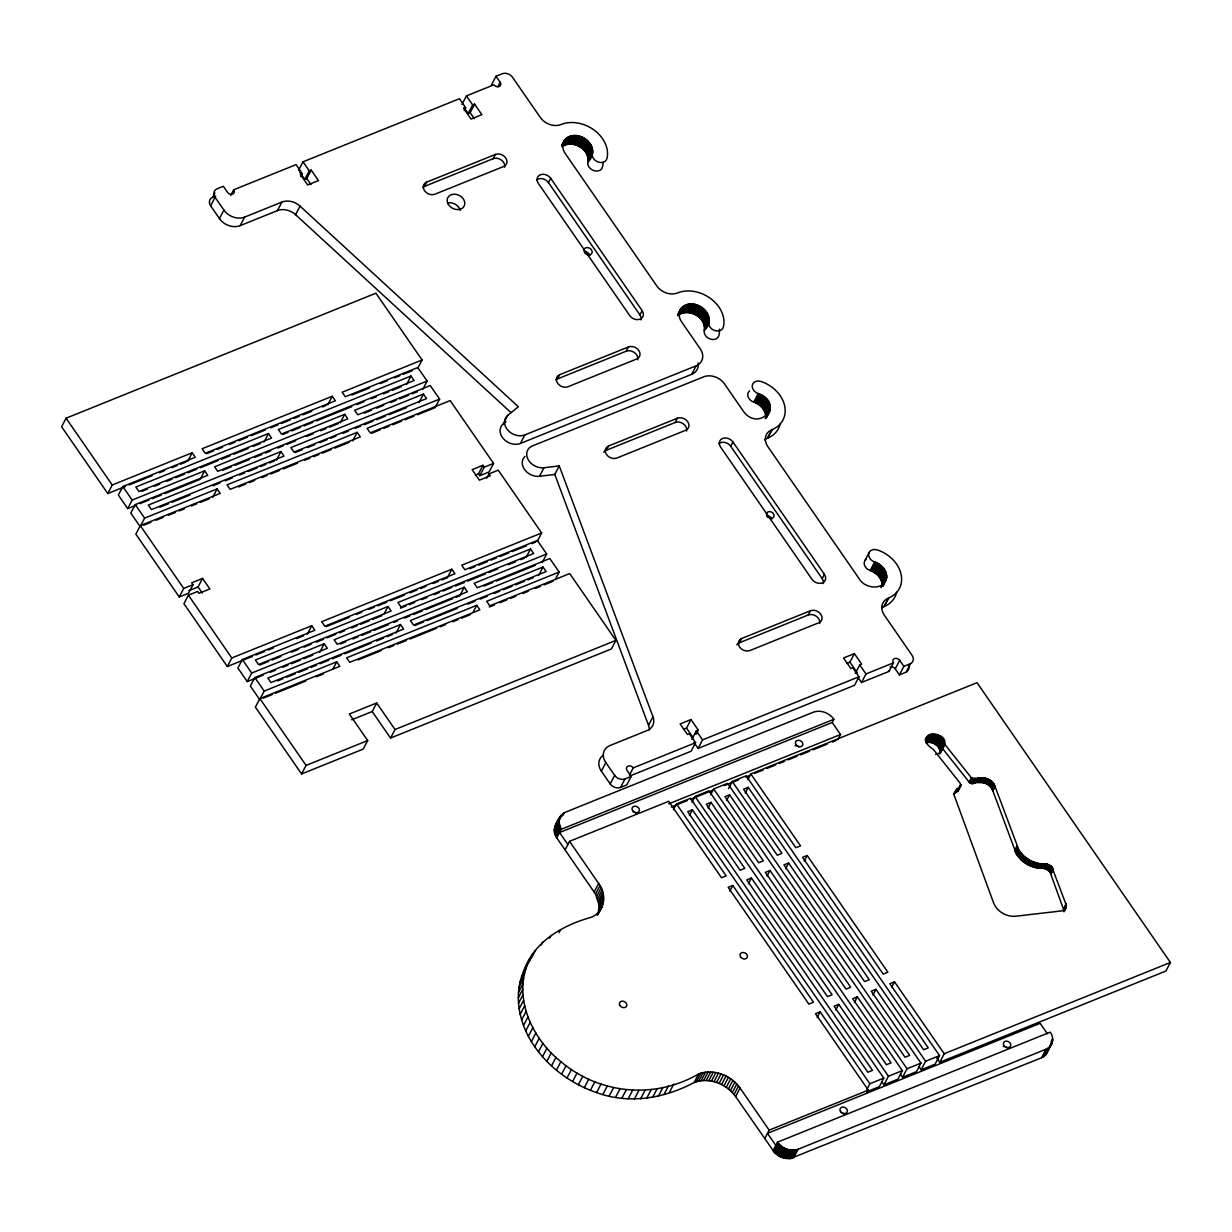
<?xml version="1.0" encoding="UTF-8"?>
<svg xmlns="http://www.w3.org/2000/svg" width="1232" height="1232" viewBox="0 0 1232 1232"><rect width="100%" height="100%" fill="white"/><g stroke="black" fill="none" stroke-linecap="round" stroke-linejoin="round"><path stroke-width="1.5" d="M944.528 743.989L971.447 777.9C978.993 779.502 991.575 775.113 995.117 786.632L1019.049 850.434L1023.623 855.917L1030.568 860.752L1037.544 863.309L1047.616 864.387L1051.897 867.066L1066.311 905.12L1065.511 908.8L1062.153 910.848L1015.892 916.208C1006.667 917.178 996.934 911.603 993.577 902.871L954.939 797.366C951.058 790.497 962.608 788.572 960.159 783.229L933.456 749.549C905.797 730.792 960.821 727.681 940.062 752.521L942.295 748.255L969.214 782.166C976.76 783.768 989.342 779.379 992.884 790.898L1016.308 853.853L1021.39 860.182L1028.335 865.018L1035.311 867.574L1045.383 868.668L1049.849 871.548L1064.125 910.972M765.765 417.417C766.088 410.256 760.19 404.25 753.753 402.094A7.792 6.114 27.6 0 1 749.564 390.914M696.034 734.349L698.267 730.083L690.983 719.55L680.141 723.923L687.41 734.457L689.35 733.671L695.587 742.696L633.248 767.875A3.896 3.065 27.6 0 0 628.074 766.119A3.896 3.065 27.6 0 0 627.042 770.37L631.215 776.391L626.749 784.923L620.543 787.433A7.792 6.129 27.6 0 1 610.194 783.922L601.355 771.124L605.821 762.593A15.585 12.243 27.6 0 1 609.902 745.56L647.17 730.514A15.585 12.243 27.6 0 0 652.975 716.762L559.251 465.896L543.974 467.744A13.629 10.718 27.6 0 1 528.051 459.413A13.629 10.718 27.6 0 1 532.47 445.907L703.734 376.807A15.585 12.243 27.6 0 1 724.447 383.845L742.988 410.687C758.435 433.125 786.078 403.803 758.219 393.562A7.792 6.114 27.6 0 1 752.336 385.046A7.792 6.114 27.6 0 1 761.099 381.52L762.7 382.089A31.154 24.486 27.6 0 1 784.722 406.144A31.154 24.486 27.6 0 1 772.218 429.568L767.505 438.207A15.585 12.243 27.6 0 0 764.579 439.901M866.004 559.359A7.792 6.114 27.6 0 0 870.177 570.539C876.63 572.695 882.528 578.701 882.204 585.862L886.67 577.315C886.994 570.17 881.096 564.148 874.643 562.008A7.792 6.114 27.6 0 1 868.76 553.507A7.792 6.114 27.6 0 1 877.523 549.965L879.124 550.55A31.154 24.486 27.6 0 1 901.162 574.605A31.154 24.486 27.6 0 1 888.657 598.013L883.929 606.652A15.585 12.243 27.6 0 0 881.912 607.699M1048.216 1048.494L1046.076 1054.484L1041.61 1057.734L790.236 1158.634L781.273 1157.279L774.651 1152.721L735.596 1096.557C726.68 1083.867 709.031 1076.876 694.17 1082.497C664.464 1098.374 628.736 1104.611 596.581 1092.568C570.016 1083.467 546.146 1065.649 531.392 1041.594C518.749 1021.159 513.744 994.671 523.384 972.017C533.287 942.264 561.823 925.525 590.498 917.517C604.45 912.82 607.453 894.201 598.644 883.452L569.538 841.333L668.699 801.324L721.505 877.738L726.156 875.86L676.46 803.957L690.413 798.336L740.109 870.239L744.744 868.36L695.048 796.457L709.001 790.836L758.696 862.739L763.347 860.86L713.651 788.957L727.588 783.336L777.284 855.239L781.935 853.36L732.239 781.458L746.176 775.837L795.872 847.739L800.523 845.86L750.827 773.958L977.022 682.697L1170.4 962.469L1165.934 971.016L939.739 1062.277L936.505 1057.595M764.702 1138.676L769.168 1130.144L740.047 1088.025C731.146 1075.32 713.497 1068.329 698.636 1073.965C654.639 1099.452 599.522 1094.324 560.868 1061.661C531.223 1038.299 511.419 994.701 530.068 958.758M587.849 162.085C590.113 149.426 573.157 139.524 562.716 146.238L567.167 137.691C581.15 128.775 602.356 148.61 587.849 162.085A7.792 6.114 27.6 0 0 593.732 170.586A7.792 6.114 27.6 0 0 602.494 167.059L602.771 165.719A31.154 24.486 27.6 0 0 603.064 162.424M704.288 330.53C706.614 317.594 688.765 307.523 678.462 315.176L682.928 306.629C696.681 296.527 719.118 316.793 704.288 330.53A7.792 6.114 27.6 0 0 710.156 339.031A7.792 6.114 27.6 0 0 718.918 335.504L719.211 334.165A31.154 24.486 27.6 0 0 719.442 329.206M940.062 752.521C940.293 745.683 932.131 740.771 925.925 742.804L930.376 734.272M602.54 905.458L598.074 914.005L599.183 905.366L595.549 894.124L556.756 837.837C550.519 829.275 558.158 817.186 565.303 812.258L813.182 712.25C820.62 709.432 829.444 712.928 833.895 719.288L832.216 722.476L559.559 832.509L567.875 844.536M556.756 837.837L561.222 829.305L558.697 821.498L561.561 814.706M777.484 1142.172C781.935 1148.532 790.759 1152.028 798.197 1149.21L1046.076 1049.187C1053.052 1046.846 1054.546 1037.529 1050.157 1032.154L777.484 1142.172L773.018 1150.719M772.218 429.568L771.971 429.66A15.585 12.243 27.6 0 0 767.89 446.708L859.428 579.132C865.08 588.958 884.915 590.883 886.67 577.315M935.627 754.446L940.078 752.767L942.28 749.01M567.167 137.691C561.823 141.033 561.607 148.795 565.226 153.492L656.764 285.916A15.585 12.243 27.6 0 0 677.477 292.954L677.723 292.846A31.154 24.486 27.6 0 1 710.079 298.159A31.154 24.486 27.6 0 1 723.677 325.633L723.384 326.973A7.792 6.114 27.6 0 1 714.622 330.499A7.792 6.114 27.6 0 1 708.754 321.999M682.928 306.629C678.154 310.218 678.262 317.456 681.65 321.937L700.207 348.779A15.585 12.243 27.6 0 1 696.126 365.812L691.66 374.343L520.412 443.443A13.629 10.718 27.6 0 1 503.334 438.638A13.629 10.718 27.6 0 1 503.287 423.885L507.753 415.338L518.364 406.76L300.054 206.144A15.585 12.243 27.6 0 0 281.912 202.063L244.629 217.109L240.163 225.641A15.585 12.243 27.6 0 1 219.465 218.603L210.626 205.821A7.792 6.129 27.6 0 1 212.659 197.305L214.892 193.039M417.633 368.537L422.083 359.99L375.914 293.185L66.066 418.202L61.6 426.749L107.785 493.555L125.541 486.378M210.626 205.821L215.092 197.289A7.792 6.129 27.6 0 1 217.125 188.773L223.315 186.263L227.473 192.284A3.896 3.065 27.6 0 0 232.663 194.04A3.896 3.065 27.6 0 0 233.68 189.79L296.05 164.641L302.287 173.666L300.793 176.515M230.707 195.472L233.68 189.79M219.465 218.603L223.916 210.071L215.092 197.289M107.785 493.555L112.235 485.008L192.177 452.76L195.303 457.272L122.8 486.532L118.334 495.064L127.697 508.6L136.536 505.043M240.163 225.641L277.446 210.595L281.912 202.063M298.56 170.37L303.01 161.823L459.459 98.714L465.696 107.738L464.202 110.587M127.697 508.6L132.147 500.069L204.666 470.809L207.777 475.321L135.274 504.581L130.808 513.113L140.171 526.649L144.637 518.118L217.14 488.858L220.251 493.37L140.309 525.633L135.843 534.164L179.256 596.966L188.558 593.223L193.024 584.676L191.715 582.798L202.556 578.424L209.84 588.942L198.999 593.331L197.69 591.437L188.404 595.195L183.938 603.726L227.335 666.527L252.206 656.487M299.592 171.864L304.797 179.395L309.263 170.848L311.188 170.078L318.472 180.596L307.63 184.985L300.346 174.451L302.287 173.666M304.797 179.395L306.737 178.609L311.188 170.078M511.095 412.705L295.588 214.691L300.054 206.144M187.726 461.292L192.177 452.76M200.939 477.924L204.666 470.809M212.674 497.405L217.14 488.858M179.256 596.966L183.722 588.419L193.024 584.676M263.987 442.072L268.453 433.525L271.564 438.038L138.954 491.553L135.828 487.04L268.453 433.525M188.804 590.713L198.09 586.956L202.556 578.424M461.969 104.427L466.42 95.896L493.97 84.792A3.896 3.065 27.6 0 0 499.145 86.548A3.896 3.065 27.6 0 0 500.161 82.282L495.988 76.261L502.733 73.566A7.792 6.129 27.6 0 1 512.142 76.754L540.324 117.471A15.585 12.243 27.6 0 0 561.037 124.509L561.299 124.401A31.154 24.486 27.6 0 1 593.655 129.714A31.154 24.486 27.6 0 1 607.237 157.172L606.96 158.512A7.792 6.114 27.6 0 1 598.198 162.054A7.792 6.114 27.6 0 1 592.315 153.538M276.461 460.121L280.927 451.574L284.038 456.086L151.428 509.601L148.302 505.089L280.927 451.574M422.869 187.326A7.792 6.129 27.6 0 1 424.332 186.463L426.565 182.197L495.387 154.431A7.792 6.129 27.6 0 1 505.736 157.958A7.792 6.129 27.6 0 1 503.703 166.474L434.881 194.225A7.792 6.129 27.6 0 1 424.532 190.714A7.792 6.129 27.6 0 1 426.565 182.197M464.048 107.446L468.206 113.452L472.657 104.92L474.597 104.135L481.881 114.668L471.04 119.042L463.756 108.524L465.696 107.738M468.206 113.452L470.131 112.682L474.597 104.135M491.522 84.792L495.988 76.261M327.774 404.789L332.24 396.257L335.35 400.77L205.22 453.268L202.094 448.756L332.24 396.257M497.928 86.563L500.161 82.282M340.248 422.838L344.714 414.306L347.824 418.818L217.694 471.317L214.584 466.805L344.714 414.306M227.335 666.527L231.801 657.98L311.742 625.733L314.853 630.245L242.35 659.49L237.884 668.037L247.247 681.573L263.171 675.151M424.332 186.463L493.154 158.697L495.387 154.431M352.722 440.887L357.188 432.355L360.314 436.867L230.168 489.366L227.058 484.854L357.188 432.355M247.247 681.573L251.713 673.042L324.216 643.782L327.342 648.294L254.824 677.554L250.373 686.085L259.721 699.622L264.187 691.09L336.69 661.83L339.816 666.343L259.875 698.606L255.409 707.137L301.594 773.958L363.224 749.087L367.675 740.555L349.349 714.021L376.669 702.995L395.01 729.529L390.544 738.06L372.203 711.526L376.669 702.995M406.514 384.553L410.98 376.022L414.091 380.534L281.481 434.034L278.37 429.521L410.98 376.022M422.668 389.589L427.134 381.042L417.771 367.506L345.268 396.766L342.157 392.253L422.083 359.99M418.988 402.602L423.454 394.071L426.58 398.583L293.955 452.098L290.844 447.586L423.454 394.071M563.917 141.264L562.085 144.837L564.78 139.924M562.331 144.991L565.303 139.308M562.162 145.838L565.873 138.723M307.276 634.264L311.742 625.733M562.038 146.731L566.504 138.184M563.424 145.792L567.89 137.245M564.179 145.391L568.645 136.844M564.98 145.037L569.446 136.506M565.811 144.745L570.277 136.213M566.674 144.498L571.14 135.967M567.567 144.313L572.033 135.782M641.04 319.904A7.792 6.129 27.6 0 0 639.916 314.915L548.44 182.552L550.673 178.286A7.792 6.129 27.6 0 0 540.309 174.775A7.792 6.129 27.6 0 0 538.276 183.291L629.752 315.638A7.792 6.129 27.6 0 0 640.101 319.165A7.792 6.129 27.6 0 0 642.149 310.649L550.673 178.286M568.476 144.175L572.942 135.643M569.415 144.098L573.881 135.566M570.37 144.082L574.836 135.535M571.34 144.113L575.806 135.566M572.31 144.206L576.776 135.659M427.134 381.042L354.631 410.302L357.742 414.814L430.245 385.554L439.608 399.091L435.142 407.638L417.463 414.768M573.28 144.344L577.746 135.797M574.266 144.544L578.717 135.997M575.236 144.791L579.702 136.259M576.191 145.099L580.657 136.552M577.146 145.453L581.612 136.921M578.085 145.853L582.536 137.322M578.994 146.315L583.46 137.784M579.872 146.808L584.338 138.277M580.734 147.363L585.2 138.816M581.566 147.948L586.032 139.401M582.351 148.579L586.817 140.032M319.75 652.313L324.216 643.782M583.106 149.241L587.572 140.694M583.814 149.934L588.28 141.387M584.476 150.658L588.942 142.111M585.092 151.413L589.558 142.866M585.662 152.183L590.128 143.651M586.17 152.984L590.636 144.452M586.632 153.8L591.098 145.268M587.033 154.631L591.499 146.1M587.371 155.478L591.837 146.947M587.649 156.325L592.115 147.794M587.864 157.188L592.33 148.641M588.018 158.035L592.484 149.503M588.111 158.882L592.577 150.35M588.141 159.729L592.607 151.182M588.095 160.545L592.561 152.013M588.003 161.361L592.469 152.83M332.979 668.945L336.69 661.83M384.292 613.613L388.003 606.498L391.129 611.01L258.504 664.525L255.394 660.013L388.003 606.498M301.594 773.958L306.06 765.411L367.675 740.555M478.509 473.812L482.975 465.265L484.268 467.159L479.802 475.691L478.509 473.812L475.413 475.059M396.011 633.094L400.477 624.547L403.603 629.059L270.978 682.574L267.868 678.062L400.477 624.547M439.608 399.091L367.105 428.351L370.216 432.863L450.157 400.6L493.57 463.401L489.104 471.933L479.802 475.691M486.717 478.201L488.95 473.935L498.252 470.177L541.649 532.963L537.183 541.495M451.79 569.215L321.66 621.729L324.771 626.241L454.916 573.727L451.79 569.215L447.324 577.762L441.98 579.918M520.412 443.443L524.863 434.911L696.126 365.812M555.94 379.826A7.792 6.129 27.6 0 1 557.403 378.979L559.636 374.713L628.443 346.947A7.792 6.129 27.6 0 1 638.792 350.458A7.792 6.129 27.6 0 1 636.759 358.974L567.952 386.74A7.792 6.129 27.6 0 1 557.588 383.229A7.792 6.129 27.6 0 1 559.636 374.713M464.264 587.264L334.134 639.778L337.245 644.29L467.39 591.776L464.264 587.264L459.798 595.811L456.24 597.243M524.971 456.364A13.629 10.718 27.6 0 0 524.663 469.669A13.629 10.718 27.6 0 0 539.508 476.291L543.974 467.744M473.026 612.443L476.738 605.328L479.864 609.84L349.734 662.339L346.608 657.826L476.738 605.328M649.31 730.006A15.585 12.243 27.6 0 0 648.509 725.309L554.785 474.428L559.251 465.896M639.916 314.915L642.149 310.649M557.403 378.979L626.21 351.212L628.443 346.947M526.064 557.526L530.53 548.995L533.656 553.507L401.031 607.006L397.921 602.494L530.53 548.995M542.219 562.547L546.685 554.015L537.337 540.478L464.818 569.738L461.707 565.226L541.649 532.963M538.553 575.575L543.004 567.043L546.13 571.556L413.521 625.055L410.395 620.543L543.004 567.043M603.788 452.329A7.792 6.129 27.6 0 1 606.329 450.265L608.562 445.999L677.369 418.233A7.792 6.129 27.6 0 1 687.733 421.744A7.792 6.129 27.6 0 1 685.685 430.261L616.878 458.027A7.792 6.129 27.6 0 1 606.514 454.516A7.792 6.129 27.6 0 1 608.562 445.999M678.108 313.991L680.341 309.725M678.247 314.068L681.219 308.37M678.016 314.868L681.743 307.754M677.846 315.715L682.312 307.168M679.14 314.684L683.606 306.137M679.848 314.237L684.314 305.705M680.618 313.837L685.084 305.305M681.404 313.498L685.87 304.951M682.235 313.19L686.701 304.658M683.113 312.959L687.564 304.412M683.991 312.759L688.457 304.227M684.915 312.635L689.381 304.088M685.854 312.543L690.32 304.011M686.809 312.528L691.26 303.996M687.764 312.558L692.23 304.027M688.734 312.651L693.2 304.104M689.72 312.789L694.186 304.258M690.69 312.99L695.156 304.458M691.66 313.236L696.126 304.704M692.63 313.544L697.096 305.012M693.57 313.898L698.036 305.367M555.447 579.179L559.159 572.064L549.811 558.527L477.308 587.787L474.181 583.275L546.685 554.015M694.509 314.314L698.975 305.767M695.418 314.761L699.884 306.229M696.311 315.269L700.777 306.722M697.173 315.808L701.639 307.276M697.99 316.393L702.456 307.861M698.79 317.024L703.256 308.477M699.545 317.687L703.996 309.14M700.253 318.38L704.704 309.848M700.916 319.103L705.382 310.572M701.532 319.858L705.998 311.326M702.086 320.643L706.552 312.096M702.61 321.444L707.076 312.897M703.056 322.26L707.522 313.713M703.457 323.092L707.923 314.545M703.795 323.924L708.261 315.392M704.073 324.786L708.539 316.239M704.304 325.633L708.754 317.101M704.458 326.48L708.908 317.948M704.535 327.327L709.001 318.795M704.565 328.174L709.031 319.642M704.535 329.006L709.001 320.459M704.427 329.822L708.893 321.275M606.329 450.265L675.136 422.499L677.369 418.233M559.159 572.064L486.655 601.324L489.782 605.836L569.723 573.573L615.908 640.394L611.442 648.925L390.544 738.06M823.299 583.598A7.792 6.129 27.6 0 0 822.175 578.609L730.699 446.246L732.932 441.98A7.792 6.129 27.6 0 0 722.568 438.469A7.792 6.129 27.6 0 0 720.535 446.985L812.011 579.348A7.792 6.129 27.6 0 0 822.375 582.859A7.792 6.129 27.6 0 0 824.408 574.328L732.932 441.98M753.753 402.094L758.219 393.562M754.6 402.402L759.066 393.87M755.539 402.802L760.005 394.255M756.463 403.249L760.914 394.702M757.357 403.742L761.823 395.195M758.219 404.265L762.685 395.734M759.051 404.851L763.517 396.319M759.851 405.467L764.317 396.935M760.606 406.129L765.072 397.582M761.33 406.806L765.796 398.275M762.007 407.53L766.473 398.999M762.623 408.285L767.089 399.738M763.209 409.055L767.675 400.523M763.732 409.856L768.198 401.309M764.194 410.672L768.66 402.125M764.61 411.488L769.076 402.956M764.964 412.335L769.43 403.788M765.257 413.182L769.707 404.65M765.488 414.029L769.938 405.497M765.642 414.891L770.108 406.344M765.75 415.738L770.216 407.191M765.796 416.585L770.262 408.038M765.149 418.726L770.231 408.87M766.427 416.801L770.154 409.686M766.273 417.602L770 410.487M766.535 417.71L769.784 411.272M554.816 826.826L560.221 816.385M554.508 827.858L560.837 815.507M554.323 828.936L562.377 813.967M554.231 830.029L558.697 821.498M561.792 816.169L563.27 813.32M554.261 831.153L558.727 822.606M562.762 815.599L564.256 812.75M554.415 832.278L558.866 823.746M554.662 833.417L559.128 824.886M555.031 834.557L559.497 826.01M555.509 835.666L559.975 827.134M556.079 836.774L560.545 828.227M767.505 438.207L771.971 429.66M565.088 849.864L569.538 841.333M610.194 783.922L614.66 775.375L605.821 762.593M648.509 725.309L652.975 716.762M523.384 972.017L527.85 963.47M525.602 967.305L532.671 954.261M521.552 976.899L526.002 968.367M620.543 787.433L625.009 778.886L631.215 776.391M531.192 958.511L535.658 949.964M520.12 981.95L524.586 973.419M629.521 774.99L633.248 767.875M519.103 987.14L523.569 978.608M541.202 944.975L542.681 942.126M518.487 992.453L522.953 983.906M518.302 997.843L522.753 989.311M549.549 938.214L551.043 935.365M518.518 1003.325L522.984 994.778M519.149 1008.839L523.615 1000.292M559.066 932.67L560.56 929.821M520.197 1014.383L524.647 1005.836M521.644 1019.911L526.11 1011.38M523.508 1025.44L527.958 1016.893M594.194 891.999L598.644 883.452M595.549 894.124L600.015 885.592M525.756 1030.907L530.207 1022.36M596.704 896.326L601.17 887.779M683.421 729.329L686.517 728.081L690.983 719.55M597.659 898.559L602.109 890.028M598.382 900.823L602.848 892.291M528.374 1036.297L532.84 1027.765M598.906 903.102L603.357 894.555M599.183 905.366L603.649 896.819M599.245 907.599L603.711 899.067M599.091 909.801L603.557 901.254M597.181 915.314L603.156 903.395M736.844 644.844A7.792 6.114 27.6 0 1 739.385 642.781L741.618 638.515L810.44 610.749A7.792 6.114 27.6 0 1 820.789 614.26A7.792 6.114 27.6 0 1 818.756 622.776L749.934 650.542A7.792 6.114 27.6 0 1 739.585 647.031A7.792 6.114 27.6 0 1 741.618 638.515M531.392 1041.594L535.843 1033.063M597.689 914.991L601.709 907.43M691.86 739.4L696.326 730.853L698.267 730.083M534.75 1046.784L539.216 1038.253M695.587 742.696L691.121 751.227L630.568 775.698M538.461 1051.835L542.927 1043.288M693.939 742.403L698.097 748.425L702.563 739.878L858.997 676.768L852.76 667.744L850.819 668.514L843.55 657.996L854.392 653.607L861.676 664.14L859.736 664.926L855.27 673.457M542.496 1056.717L546.962 1048.186M673.488 809.655L676.46 803.957M546.839 1061.414L551.305 1052.883M551.489 1065.926L555.955 1057.379M692.076 802.155L695.048 796.457M556.402 1070.208L560.868 1061.661M689.443 815.538L692.415 809.84L872.487 1070.362L867.836 1072.24L687.764 811.719L692.415 809.84M561.576 1074.242L566.042 1065.711M822.175 578.609L824.408 574.328M710.664 794.655L713.651 788.957M739.385 642.781L808.207 615.014L810.44 610.749M566.982 1078.031L571.432 1069.484M708.03 808.038L711.003 802.34L891.075 1062.862L886.424 1064.741L706.352 804.219L711.003 802.34M572.572 1081.542L577.038 1072.995M728.512 788.572L732.239 781.458M726.618 800.523L729.59 794.84L909.663 1055.362L905.027 1057.241L724.94 796.719L729.59 794.84M578.362 1084.761L582.828 1076.229M584.307 1087.687L588.773 1079.155M747.855 779.656L750.827 773.958M864.926 560.56L869.392 552.028M745.206 793.023L748.178 787.34L928.266 1047.862L923.615 1049.741L743.543 789.204L748.178 787.34M590.39 1090.289L594.856 1081.758M596.581 1092.568L601.047 1084.037M870.177 570.539L874.643 562.008M871.039 570.847L875.505 562.316M871.979 571.248L876.429 562.716M872.887 571.694L877.353 563.163M873.781 572.187L878.247 563.655M874.643 572.726L879.109 564.179M602.848 1094.524L607.314 1085.977M875.475 573.296L879.941 564.764M876.275 573.912L880.741 565.38M877.045 574.574L881.511 566.027M877.754 575.267L882.22 566.72M878.431 575.975L882.897 567.444M879.063 576.73L883.529 568.198M879.633 577.5L884.099 568.968M609.162 1096.126L613.628 1087.579M880.156 578.301L884.622 569.769M880.634 579.117L885.084 570.57M881.034 579.949L885.5 571.402M881.388 580.78L885.854 572.249M881.681 581.627L886.147 573.096M881.912 582.49L886.378 573.943M882.081 583.337L886.547 574.805M882.189 584.184L886.655 575.652M882.22 585.031L886.686 576.484M880.926 587.679L882.405 584.83M882.851 585.262L886.578 578.147M615.507 1097.373L619.973 1088.842M882.713 586.062L886.424 578.948M882.959 586.17L886.208 579.718M729.837 891.183L732.809 885.485L813.49 1002.217L808.854 1004.095L728.174 887.363L732.809 885.485M621.852 1098.266L626.318 1089.735M846.831 663.401L849.926 662.154L854.392 653.607M883.929 606.652L888.657 598.013M628.166 1098.805L632.632 1090.274M634.434 1098.99L638.9 1090.443M748.425 883.683L751.412 877.985L832.093 994.717L827.442 996.596L746.761 879.864L751.412 877.985M858.997 676.768L854.531 685.3L698.097 748.425M640.609 1098.79L645.075 1090.258M858.381 677.97L861.507 682.482L865.973 673.95L893.508 662.831A3.896 3.065 27.6 0 1 894.524 658.581A3.896 3.065 27.6 0 1 899.699 660.337L903.872 666.373L899.406 674.905L895.233 668.868A3.896 3.065 27.6 0 0 890.058 667.113M646.692 1098.251L651.143 1089.704M837.745 739.847L840.532 734.518L832.216 722.476M767.028 876.183L770 870.485L850.681 987.217L846.03 989.096L765.349 872.364L770 870.485M652.621 1097.342L657.087 1088.795M658.396 1096.08L662.862 1087.533M664.002 1094.463L668.452 1085.916M785.616 868.683L788.588 862.985L869.268 979.717L864.618 981.596L783.937 864.864L788.588 862.985M861.507 682.482L889.042 671.378L893.508 662.831M669.376 1092.491L673.842 1083.96M895.233 668.868L899.699 660.337M804.203 861.183L807.176 855.485L887.856 972.217L883.205 974.096L802.525 857.364L807.176 855.485M899.406 674.905L906.121 672.164L910.571 663.632A7.792 6.129 27.6 0 0 912.435 655.886L884.314 615.153A15.585 12.243 27.6 0 1 888.395 598.121M694.17 1082.497L698.636 1073.965M696.388 1081.711L700.854 1073.18M698.729 1081.126L703.195 1072.579M701.147 1080.726L705.613 1072.194M703.641 1080.526L708.107 1071.994M706.198 1080.526L710.664 1071.979M708.785 1080.726L713.251 1072.179M711.388 1081.111L715.854 1072.579M713.99 1081.696L718.456 1073.164M716.562 1082.466L721.028 1073.934M719.103 1083.436L723.569 1074.889M721.567 1084.56L726.033 1076.029M723.954 1085.869L728.42 1077.322M726.233 1087.332L730.699 1078.785M728.405 1088.934L732.871 1080.402M730.437 1090.674L734.903 1082.143M732.332 1092.538L736.782 1083.991M734.041 1094.509L738.507 1085.962M735.596 1096.557L740.047 1088.025M925.571 739.431L927.065 736.582M925.494 740.109L927.727 735.843M925.54 740.894L928.512 735.211M925.679 741.787L929.405 734.672M926.972 742.526L931.438 733.979M928.096 742.357L932.562 733.825M929.267 742.342L933.733 733.795M930.453 742.449L934.919 733.902M931.638 742.68L936.104 734.149M932.824 743.05L937.29 734.503M933.964 743.527L938.43 734.996M935.057 744.128L939.523 735.581M936.089 744.821L940.54 736.289M937.013 745.622L941.479 737.075M937.86 746.484L942.326 737.953M938.584 747.424L943.034 738.892M939.169 748.409L943.635 739.878M939.631 749.441L944.097 740.894M939.954 750.473L944.42 741.941M940.124 751.52L944.574 742.973M939.877 754.015L942.11 749.734M817.17 1017.54L820.142 1011.842L869.838 1083.744L866.866 1089.442M835.758 1010.04L838.746 1004.342L888.441 1076.244L883.975 1084.776L881.819 1081.65M955.924 790.297L953.814 794.224L956.71 789.327M954.276 793.839L957.172 788.896M954.708 793.377L957.664 788.48M955.185 792.961L958.188 788.11M955.693 792.561L958.481 787.941M956.248 792.207L959.05 787.618M959.328 787.371L960.821 784.522M956.525 792.053L960.883 784.784M957.341 791.637L960.914 785.323M957.788 791.36L960.76 786.078M773.788 1151.735L778.254 1143.204M774.651 1152.721L779.117 1144.189M969.214 782.166L971.447 777.9M854.361 1002.54L857.333 996.842L907.029 1068.745L902.563 1077.276L900.407 1074.15M969.445 782.397L971.678 778.116M775.59 1153.66L780.056 1145.113M969.676 782.597L971.909 778.331M969.938 782.797L972.171 778.516M970.2 782.967L972.433 778.701M970.477 783.121L972.71 778.855M776.607 1154.523L781.073 1145.991M970.77 783.259L973.003 778.994M971.062 783.383L973.295 779.101M971.37 783.475L973.603 779.194M971.678 783.537L973.911 779.271M777.7 1155.323L782.166 1146.792M971.986 783.598L974.219 779.317M972.294 783.614L974.527 779.348M972.587 783.614L974.82 779.348M972.895 783.598L975.128 779.332M973.172 783.552L975.405 779.286M778.84 1156.063L783.306 1147.516M973.449 783.49L975.944 779.117M974.481 783.028L976.714 778.763M974.866 782.859L977.084 778.593M975.251 782.69L977.469 778.424M780.025 1156.709L784.491 1148.178M975.636 782.551L977.869 778.27M976.052 782.412L978.27 778.147M976.452 782.289L978.685 778.023M976.884 782.197L979.117 777.931M977.315 782.104L979.548 777.839M781.273 1157.279L785.723 1148.748M977.746 782.043L979.979 777.777M978.193 781.981L980.426 777.715M978.639 781.95L980.872 777.685M782.536 1157.757L787.002 1149.225M979.101 781.935L981.334 777.654M979.548 781.92L981.781 777.654M980.01 781.935L982.243 777.669M783.814 1158.142L788.28 1149.61M980.487 781.966L982.72 777.7M980.949 782.012L983.182 777.746M981.411 782.074L983.644 777.808M785.123 1158.434L789.589 1149.903M981.889 782.151L984.122 777.885M982.351 782.243L984.584 777.977M982.828 782.351L985.046 778.085M786.416 1158.634L790.882 1150.103M983.29 782.474L985.523 778.208M872.949 995.04L875.921 989.342L925.617 1061.245L921.151 1069.776L918.995 1066.65M983.752 782.613L985.985 778.347M984.214 782.767L986.447 778.501M787.71 1158.727L792.176 1150.195M984.661 782.936L986.894 778.67M985.123 783.121L987.356 778.855M788.988 1158.727L793.454 1150.195M985.569 783.321L987.802 779.055M986 783.537L988.233 779.271M790.236 1158.634L794.702 1150.087M986.432 783.768L988.665 779.486M986.863 783.999L989.096 779.733M791.452 1158.434L795.918 1149.887M987.279 784.26L989.512 779.995M987.694 784.522L989.927 780.256M792.623 1158.142L797.089 1149.595M988.095 784.799L990.328 780.534M988.48 785.092L990.713 780.826M793.731 1157.741L798.197 1149.21M988.849 785.385L991.082 781.119M989.219 785.708L991.452 781.427M989.573 786.031L991.806 781.75M989.927 786.355L992.16 782.089M990.251 786.694L992.484 782.428M990.574 787.048L992.807 782.782M990.867 787.402L993.1 783.136M991.159 787.772L993.392 783.506M991.437 788.141L993.67 783.875M991.683 788.526L993.916 784.26M991.929 788.911L994.162 784.645M992.16 789.296L994.393 785.03M992.361 789.697L994.594 785.431M992.561 790.097L994.794 785.831M992.73 790.497L994.963 786.232M992.884 790.898L995.117 786.632M891.537 987.525L894.509 981.842L944.205 1053.745L939.739 1062.277M866.65 1093.338L868.314 1090.135L815.507 1013.72L820.142 1011.842M838.746 1004.342L834.095 1006.221L883.791 1078.123L879.325 1086.655L867.128 1091.583M1014.675 850.357L1016.908 846.091M1015.029 851.235L1017.262 846.969M1015.414 852.113L1017.647 847.847M1015.846 852.991L1018.079 848.725M857.333 996.842L852.683 998.721L902.378 1070.623L897.912 1079.155L883.975 1084.776M1016.308 853.853L1018.541 849.587M1016.816 854.7L1019.049 850.434M1017.37 855.532L1019.603 851.266M1017.955 856.348L1020.188 852.082M1018.571 857.164L1020.804 852.883M1019.218 857.949L1021.451 853.684M1019.911 858.719L1022.144 854.438M1020.635 859.459L1022.868 855.193M1021.39 860.182L1023.623 855.917M1022.175 860.891L1024.408 856.61M1022.976 861.568L1025.209 857.287M1023.823 862.215L1026.04 857.949M1024.685 862.831L1026.903 858.565M875.921 989.342L871.27 991.221L920.966 1063.124L916.5 1071.655L902.563 1077.276M1025.563 863.432L1027.796 859.151M1026.472 863.986L1028.705 859.72M1027.396 864.525L1029.629 860.259M1028.335 865.018L1030.568 860.752M1029.305 865.495L1031.538 861.23M1030.275 865.927L1032.508 861.661M1031.261 866.327L1033.494 862.061M1032.262 866.697L1034.495 862.431M1033.278 867.02L1035.511 862.754M1034.295 867.313L1036.528 863.047M1035.311 867.574L1037.544 863.309M1036.328 867.79L1038.561 863.524M1037.359 867.975L1039.592 863.694M894.509 981.842L889.858 983.721L939.569 1055.624L935.103 1064.155L921.151 1069.776M1038.376 868.113L1040.609 863.848M1039.408 868.221L1041.641 863.94M1040.424 868.283L1042.657 864.017M1042.78 868.329L1045.013 864.063M1043.073 868.329L1045.29 864.063M1043.35 868.329L1045.583 864.063M1043.643 868.344L1045.876 864.079M1043.935 868.375L1046.168 864.109M1044.212 868.406L1046.445 864.14M1044.505 868.452L1046.738 864.186M1044.798 868.514L1047.031 864.248M1045.09 868.591L1047.323 864.31M1045.383 868.668L1047.616 864.387M1045.66 868.745L1047.893 864.479M1045.953 868.853L1048.186 864.571M1046.23 868.96L1048.463 864.679M1046.507 869.068L1048.74 864.802M1046.784 869.191L1049.017 864.926M1047.061 869.33L1049.294 865.064M1047.323 869.469L1049.556 865.203M1047.585 869.623L1049.818 865.357M1047.847 869.792L1050.08 865.511M1048.093 869.961L1050.326 865.68M1048.34 870.131L1050.573 865.865M1048.586 870.316L1050.819 866.05M1048.817 870.5L1051.05 866.235M1049.033 870.701L1051.266 866.435M1049.248 870.901L1051.481 866.635M1049.464 871.116L1051.697 866.851M1049.664 871.332L1051.897 867.066M1049.849 871.548L1052.082 867.282M1050.034 871.779L1052.267 867.513M1050.203 872.01L1052.436 867.728M1050.372 872.241L1052.59 867.975M1050.511 872.472L1052.744 868.206M1050.665 872.718L1052.883 868.452M1050.788 872.964L1053.021 868.699M1050.911 873.211L1053.144 868.945M1051.019 873.457L1053.252 869.191M1051.112 873.704L1053.345 869.438M1063.801 908.323L1066.034 904.057M1063.971 908.862L1066.127 904.319M1064.032 909.124L1066.265 904.858M1064.125 909.663L1066.311 905.12M1064.155 909.924L1066.388 905.659M1064.14 910.725L1066.388 905.92M1064.017 911.48L1066.358 906.706M1063.955 911.726L1066.188 907.46M1041.61 1057.734L1046.076 1049.187M1042.657 1057.241L1047.123 1048.709M1051.158 1041.687L1052.652 1038.838M1043.643 1056.671L1048.093 1048.139M1051.189 1042.811L1052.682 1039.962M1044.536 1056.024L1049.002 1047.493M1048.879 1048.17L1052.59 1041.055M1045.352 1055.3L1052.405 1042.133M1046.076 1054.484L1052.097 1043.165M958.296 790.79L958.65 789.065M528.205 962.793L530.191 959.928M503.287 423.885L505.952 421.729M557.911 822.514L558.82 821.852M903.872 666.373L910.571 663.632M212.659 197.305L215.754 196.057M129.098 484.946L152.183 475.629M159.298 472.765L164.626 470.609M171.725 467.744L177.054 465.604M180.611 464.171L185.94 462.015M206.545 453.699L213.675 450.82M217.248 449.387L222.592 447.231M229.722 444.352L235.066 442.196M238.638 440.748L247.555 437.16M251.112 435.712L265.373 429.968M270.732 427.812L277.862 424.932M281.42 423.485L290.336 419.896M293.894 418.449L299.253 416.293M302.81 414.861L311.727 411.257M322.43 406.945L325.987 405.513M351.905 395.056L369.662 387.88M380.318 383.583L387.433 380.719M394.533 377.854L399.861 375.698M403.418 374.266L412.304 370.678M141.973 491.291L147.286 489.15M154.354 486.301L159.667 484.161M166.736 481.312L172.033 479.171M175.575 477.739L184.415 474.166M187.957 472.749L196.797 469.176M200.323 467.76L218.018 460.614M221.544 459.197L230.384 455.624M233.926 454.192L248.063 448.494M253.376 446.354L260.445 443.489M282.744 434.496L288.042 432.355M291.584 430.938L300.423 427.365M303.965 425.933L312.805 422.376M316.331 420.944L351.705 406.668M357.003 404.527L364.071 401.678M371.155 398.829L376.453 396.689M383.522 393.84L388.835 391.699M392.377 390.267L401.216 386.694M140.063 503.611L148.918 500.038M152.445 498.606L161.284 495.048M164.826 493.616L200.2 479.34M222.592 470.316L231.508 466.712M235.066 465.28L249.326 459.521M254.685 457.365L261.815 454.485M265.373 453.053L270.717 450.897M277.862 448.017L283.206 445.861M286.763 444.413L295.68 440.825M306.383 436.498L313.513 433.633M320.643 430.753L325.987 428.597M329.56 427.15L338.461 423.562M364.318 413.136L371.386 410.271M376.684 408.131L383.768 405.282M390.837 402.433L396.134 400.292M399.676 398.86L408.516 395.287M412.058 393.87L417.355 391.73M159.76 507.199L168.599 503.642M172.141 502.209L189.82 495.079M212.813 485.808L219.881 482.944M225.179 480.803L232.263 477.954M239.331 475.105L244.629 472.965M248.171 471.533L257.011 467.96M260.553 466.543L265.85 464.402M269.392 462.97L274.69 460.83M295.218 452.544L302.287 449.695M307.6 447.555L314.668 444.706M319.966 442.565L327.05 439.701M330.576 438.284L335.889 436.143M342.958 433.279L348.271 431.154M355.34 428.289L360.637 426.149M364.179 424.732L373.019 421.159M376.561 419.727L385.4 416.17M388.927 414.737L406.622 407.607M143.697 525.232L150.781 522.368M156.079 520.227L163.163 517.378M168.461 515.238L175.529 512.389M179.071 510.957L184.384 508.816M191.453 505.967L196.75 503.826M200.292 502.394L209.132 498.821M238.638 486.917L245.769 484.053M249.326 482.605L254.67 480.449M261.815 477.569L267.159 475.413M270.717 473.981L279.633 470.378M283.206 468.945L297.466 463.186M304.597 460.306L309.94 458.15M313.513 456.718L318.857 454.562M322.414 453.114L331.331 449.526M334.904 448.078L349.164 442.334M371.479 433.325L380.318 429.752M383.86 428.32L389.158 426.18M392.7 424.763L401.54 421.19M405.082 419.758L413.921 416.2M482.975 465.265L472.133 469.654L479.402 480.172L490.244 475.798L488.95 473.935M484.268 467.159L493.57 463.401M255.763 655.054L264.634 651.466M268.191 650.034L273.519 647.893M296.619 638.561L303.719 635.697M326.11 626.672L349.287 617.324M356.418 614.445L361.761 612.289M368.892 609.409L374.235 607.253M377.808 605.805L386.709 602.217M390.282 600.769L404.543 595.025M409.886 592.869L417.017 589.989M420.589 588.542L425.933 586.386M433.063 583.506L438.423 581.35M469.685 568.737L475.013 566.597M478.555 565.149L487.441 561.576M490.998 560.144L496.327 557.988M499.884 556.556L508.754 552.968M512.312 551.536L526.526 545.807M531.854 543.651L535.412 542.219M259.767 664.987L268.607 661.415M272.149 659.982L280.988 656.425M291.599 652.144L298.668 649.279M303.965 647.139L311.049 644.29M316.347 642.149L323.415 639.3M326.957 637.868L335.797 634.295M339.339 632.878L344.637 630.738M351.705 627.873L357.018 625.733M360.56 624.316L369.4 620.743M372.926 619.326L381.766 615.754M400.523 608.177L405.836 606.036M409.363 604.619L414.676 602.479M421.744 599.63L427.057 597.489M434.126 594.625L439.424 592.484M442.966 591.067L451.805 587.495M455.347 586.062L464.187 582.505M467.713 581.073L485.408 573.943M488.935 572.51L497.774 568.938M508.385 564.656L515.469 561.807M520.766 559.667L524.308 558.235M270.239 672.302L275.537 670.162M282.621 667.297L287.918 665.157M291.46 663.74L300.3 660.167M303.842 658.735L312.682 655.178M340.371 643.997L345.715 641.841M352.845 638.961L358.189 636.805M361.761 635.373L370.663 631.77M374.235 630.337L388.496 624.578M393.84 622.422L397.412 620.99M404.543 618.11L409.886 615.954M413.459 614.506L422.376 610.918M425.933 609.47L452.668 598.69M483.868 586.093L492.708 582.536M496.25 581.104L535.15 565.411M277.554 680.896L282.852 678.755M286.394 677.323L295.233 673.75M298.76 672.333L307.6 668.76M311.142 667.328L316.455 665.188M319.981 663.771L328.821 660.198M332.363 658.766L341.202 655.208M344.744 653.776L371.263 643.073M376.561 640.933L383.645 638.084M387.171 636.651L392.484 634.511M414.768 625.517L423.608 621.96M427.15 620.528L457.211 608.392M467.821 604.111L474.89 601.262M480.203 599.122L487.271 596.273M494.34 593.408L499.653 591.268M503.18 589.851L512.019 586.278M515.561 584.861L524.401 581.288M527.943 579.856L533.24 577.716M263.263 698.19L272.103 694.632M275.645 693.2L305.705 681.065M316.316 676.784L323.385 673.935M358.189 659.89L381.366 650.542M388.496 647.662L393.84 645.506M397.412 644.074L406.329 640.471M409.886 639.038L436.621 628.243M440.194 626.811L445.537 624.655M452.668 621.775L458.027 619.619M461.584 618.171L470.501 614.583M489.273 607.006L494.571 604.866M499.884 602.725L506.953 599.876M510.495 598.444L515.792 596.303M522.876 593.454L528.174 591.314M535.242 588.449L540.555 586.309M544.097 584.877L552.937 581.319M351.705 719.796L372.203 711.526M395.01 729.529L615.908 640.394M561.222 829.305L833.895 719.288M668.791 803.818L840.532 734.518M671.317 807.006L687.256 800.584M690.798 799.152L713.805 789.866M724.431 785.569L738.599 779.856M745.683 777.007L750.996 774.866M754.523 773.434L763.378 769.861M766.92 768.429L775.775 764.856M779.317 763.424L784.63 761.284M788.172 759.851L797.027 756.279M800.569 754.862L809.424 751.289M812.951 749.857L827.119 744.143M832.432 742.003L835.974 740.571M869.838 1083.744L883.791 1078.123M888.441 1076.244L902.378 1070.623M907.029 1068.745L920.966 1063.124M925.617 1061.245L939.569 1055.624M944.205 1053.745L1170.4 962.469M769.168 1130.144L868.314 1090.135M539.508 476.291L554.785 474.428M466.42 95.896L472.657 104.92M859.736 664.926L865.973 673.95M470.131 112.682L474.305 118.688M849.926 662.154L857.21 672.687M1047.431 1033.848L1040.162 1023.33L767.49 1133.348L775.806 1145.375M303.01 161.823L309.263 170.848M696.326 730.853L702.563 739.878M306.737 178.609L310.895 184.631M686.517 728.081L692.754 737.106M198.09 586.956L202.248 592.977M122.8 486.532L132.147 500.069M135.274 504.581L144.637 518.118M242.35 659.49L251.713 673.042M254.824 677.554L264.187 691.09M66.066 418.202L112.235 485.008M140.309 525.633L183.722 588.419M188.404 595.195L231.801 657.98M259.875 698.606L306.06 765.411M1003.218 1046.461A3.896 3.065 27.6 0 1 1004.172 1046.492M1005.143 1046.738A3.896 3.065 27.6 0 1 1006.852 1047.801M841.056 1112.465A3.896 3.065 27.6 0 1 844.213 1114.729M795.133 745.637A3.896 3.065 27.6 0 1 798.798 746.854M632.786 811.565A3.896 3.065 27.6 0 1 634.665 812.242M635.466 812.858A3.896 3.065 27.6 0 1 636.097 813.597M896.65 592.284A31.154 24.486 27.6 0 1 884.191 606.544M625.009 778.886A7.792 6.129 27.6 0 1 614.66 775.375M780.21 423.839A31.154 24.486 27.6 0 1 767.767 438.099M908.677 666.096A7.792 6.129 27.6 0 1 906.121 672.164M601.355 771.124A15.585 12.243 27.6 0 1 601.693 756.525M602.51 755.801A15.585 12.243 27.6 0 1 603.403 755.139M889.042 671.378A3.896 3.065 27.6 0 1 888.611 670.547M766.781 515.9A3.973 3.126 27.6 0 1 771.74 519.196M718.872 443.582A7.792 6.129 27.6 0 1 730.699 446.246M766.443 514.499A3.973 3.126 27.6 0 1 770.816 511.804A3.973 3.126 27.6 0 1 773.788 516.716A3.973 3.126 27.6 0 1 768.137 517.286M767.736 516.963A3.973 3.126 27.6 0 1 766.828 515.792M808.207 615.014A7.792 6.114 27.6 0 1 816.493 616.416A7.792 6.114 27.6 0 1 819.68 623.515M675.136 422.499A7.792 6.129 27.6 0 1 683.437 423.9A7.792 6.129 27.6 0 1 686.624 431M524.863 434.911A13.629 10.718 27.6 0 1 507.784 430.091A13.629 10.718 27.6 0 1 507.753 415.338M244.629 217.109A15.585 12.243 27.6 0 1 223.916 210.071M277.446 210.595A15.585 12.243 27.6 0 1 295.588 214.691M698.097 362.87A15.585 12.243 27.6 0 1 691.66 374.343M447.555 203.003A9.194 7.223 27.6 0 1 460.152 210.364M584.384 251.867A4.389 3.45 27.6 0 1 589.866 255.501M536.613 179.887A7.792 6.129 27.6 0 1 548.44 182.552M583.783 250.758A4.389 3.45 27.6 0 1 588.064 247.663A4.389 3.45 27.6 0 1 592.145 252.329A4.389 3.45 27.6 0 1 587.171 254.624M586.632 254.408A4.389 3.45 27.6 0 1 585.647 253.823M584.83 253.068A4.389 3.45 27.6 0 1 584.492 252.637M493.154 158.697A7.792 6.129 27.6 0 1 501.439 160.114A7.792 6.129 27.6 0 1 504.627 167.213M626.21 351.212A7.792 6.129 27.6 0 1 634.495 352.614A7.792 6.129 27.6 0 1 637.683 359.713M1043.658 864.032L1041.425 868.298L1043.658 864.032M796.057 744.79A3.896 3.065 27.6 0 0 802.509 745.483A3.896 3.065 27.6 0 0 798.875 740.293A3.896 3.065 27.6 0 0 796.057 744.79M632.601 810.641A3.896 3.065 27.6 0 0 639.054 811.488A3.896 3.065 27.6 0 0 635.573 806.236A3.896 3.065 27.6 0 0 632.601 810.641M840.378 1111.202A3.896 3.065 27.6 0 0 846.831 1112.558A3.896 3.065 27.6 0 0 843.843 1107.137A3.896 3.065 27.6 0 0 840.378 1111.202M1003.911 1045.506A3.896 3.065 27.6 0 0 1010.379 1046.43A3.896 3.065 27.6 0 0 1006.96 1041.148A3.896 3.065 27.6 0 0 1003.911 1045.506M740.694 957.095A3.896 3.065 27.6 0 0 747.131 957.618A3.896 3.065 27.6 0 0 743.343 952.49A3.896 3.065 27.6 0 0 740.694 957.095M619.881 1005.466A3.896 3.065 27.6 0 0 626.349 1006.544A3.896 3.065 27.6 0 0 623.084 1001.2A3.896 3.065 27.6 0 0 619.881 1005.466M448.109 203.942A9.194 7.223 27.6 0 0 463.355 207.284A9.194 7.223 27.6 0 0 456.471 194.44A9.194 7.223 27.6 0 0 448.109 203.942"/></g></svg>
